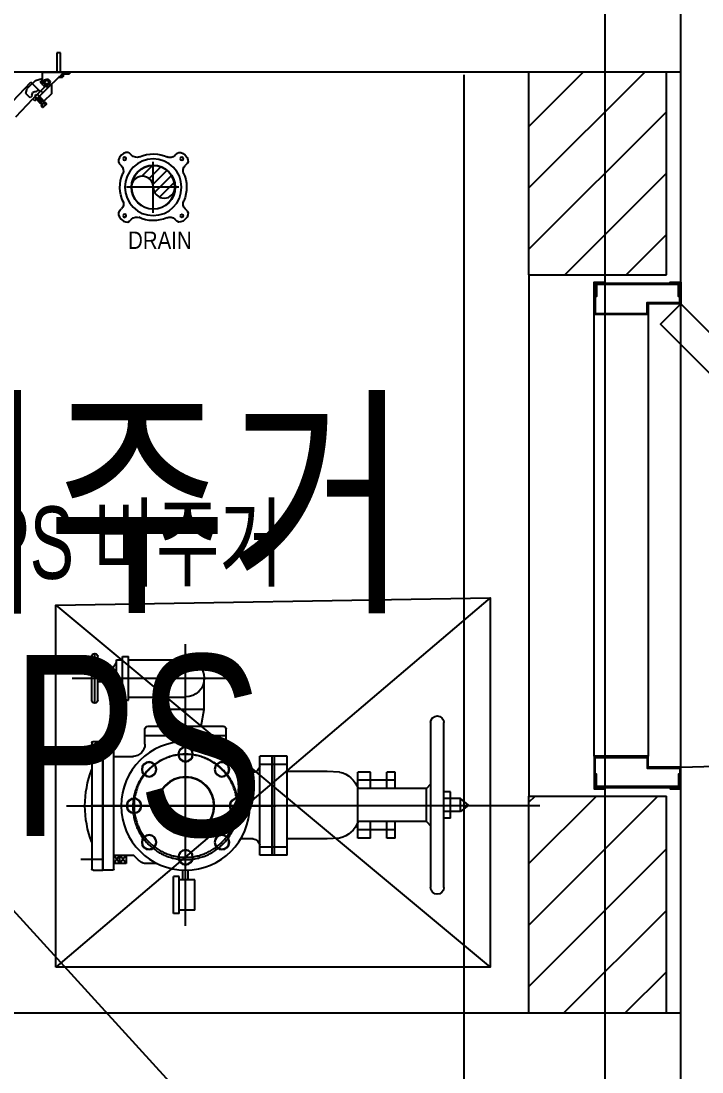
# Model space of a CAD drawing. Header units: millimetres. Extents: x 0 to 1390178, y 0 to 110113.
# Drawn here: x 385061 to 386001, y 33956 to 35408 of the extents above; entities that cross this region are included whole.
import ezdxf
from ezdxf.enums import TextEntityAlignment as Align
from ezdxf.xclip import XClip

# ---------------------------------------------------------------- set-up
doc = ezdxf.new("R2010")
doc.units = ezdxf.units.MM
doc.header["$LTSCALE"] = 100
doc.header["$XCLIPFRAME"] = 0
doc.linetypes.add('X - 평면도$0$CEN', pattern=[62, 60, -1, 0, -1])
doc.linetypes.add('X - 평면도$0$CENTER', pattern=[65, 60, -2, 1, -2])
doc.layers.get('DEFPOINTS').update_dxf_attribs({"color": 145})
for name, color, linetype in [('AA-XXXX-TEXT', 3, 'Continuous'), ('X - 평면도$0$A-FIN', 8, 'Continuous'), ('X - 평면도$0$A-WALB', 3, 'Continuous'), ('X - 평면도$0$AA-WAXM-CONC', 2, 'Continuous'), ('X - 평면도$0$AA-XXXX-CNTL', 1, 'X - 평면도$0$CEN'), ('X - 평면도$0$AA-XXXX-PATT', 8, 'Continuous'), ('X - 평면도$0$CENTER', 1, 'X - 평면도$0$CENTER'), ('X - 평면도$0$LINE', 7, 'Continuous'), ('X - 평면도$0$X-55$0$AA-DWXM-WIND', 4, 'Continuous')]:
    doc.layers.add(name, color=color, linetype=linetype)
doc.layers.add('X - 평면도$0$A-door', color=4, linetype='Continuous', lineweight=25)
doc.layers.add('X - 평면도$0$DEFPOINT', color=163, linetype='Continuous', plot=False)
doc.styles.add('HAUD01', font='Dotum.ttf')
doc.styles.add('X - 평면도$0$du', font='Dotum.ttf')
doc.styles.add('X - 평면도$0$HAUD01', font='Dotum.ttf')
pattern_1 = [(45, (-586639.225, -33202.216), (-42.426407, 42.426407), [])]

# ---------------------------------------------------------------- blocks, each defined once
blk = doc.blocks.new('*U1013')
at = {"layer": 'X - 평면도$0$A-door', "color": 8}
for p, q in [((670, 0), (30, 0)), ((45, -45), (655, -45)), ((655, -120), (45, -120))]:
    blk.add_line(p, q, dxfattribs=at)
at = {"layer": 'X - 평면도$0$A-door'}
for points in [[(482.5, 452.5), (30, 0), (58.3, -28.3), (510.8, 424.3)], [(1.6, -15), (1.6, -15), (1.6, -15), (0, -15), (0, 0), (30, 0), (30, -45), (45, -45), (45, -120), (0, -120), (0, -105), (1.6, -105), (1.6, -105), (1.6, -105), (1.6, -118.4), (43.4, -118.4), (43.4, -46.6), (28.4, -46.6), (28.4, -1.6), (1.6, -1.6)], [(698.4, -15), (698.4, -15), (698.4, -15), (700, -15), (700, 0), (670, 0), (670, -45), (655, -45), (655, -120), (700, -120), (700, -105), (698.4, -105), (698.4, -105), (698.4, -105), (698.4, -118.4), (656.6, -118.4), (656.6, -46.6), (671.6, -46.6), (671.6, -1.6), (698.4, -1.6)]]:
    blk.add_lwpolyline(points, close=True, dxfattribs=at)
at = {"layer": 'X - 평면도$0$A-door', "color": 8}
for points in [[(20, -118.4), (1.6, -118.4), (1.6, -1.6), (20, -1.6), (20, -3.2), (3.2, -3.2), (3.2, -116.8), (20, -116.8)], [(680, -118.4), (698.4, -118.4), (698.4, -1.6), (680, -1.6), (680, -3.2), (696.8, -3.2), (696.8, -116.8), (680, -116.8)]]:
    blk.add_lwpolyline(points, close=True, dxfattribs=at)
blk.add_arc((30, 0), 640, 0, 45, dxfattribs=at)
blk = doc.blocks.new('X - 평면도$0$소방 100Ø')
at = {"layer": 'X - 평면도$0$LINE'}
for p, q in [((8835398.3, -5047071.1), (8835421.6, -5047095.9)), ((8835385.6, -5047084), (8835418.8, -5047119.1)), ((8835424.4, -5047093.1), (8835421.6, -5047095.9)), ((8835424.4, -5047093.1), (8835445.7, -5047114.5)), ((8835428.5, -5047093.4), (8835429.5, -5047093.3)), ((8835428.5, -5047093.4), (8835428.6, -5047094.4)), ((8835429.4, -5047092.4), (8835430.4, -5047092.3)), ((8835429.4, -5047092.4), (8835433.9, -5047095.7)), ((8835429.4, -5047092.4), (8835429.5, -5047093.3)), ((8835429.5, -5047093.3), (8835432.9, -5047095.8)), ((8835430.3, -5047091.4), (8835431.3, -5047091.3)), ((8835430.3, -5047091.4), (8835434.8, -5047094.7)), ((8835430.3, -5047091.4), (8835430.4, -5047092.3)), ((8835430.4, -5047092.3), (8835433.7, -5047094.8)), ((8835431, -5047099.7), (8835437, -5047092.6)), ((8835431.2, -5047090.3), (8835432.2, -5047090.2)), ((8835431.2, -5047090.3), (8835431.3, -5047091.3)), ((8835431.2, -5047090.4), (8835435.7, -5047093.7)), ((8835431.3, -5047091.3), (8835434.6, -5047093.7)), ((8835432.2, -5047090.2), (8835435.5, -5047092.7)), ((8835432.2, -5047090.2), (8835435.5, -5047092.7)), ((8835432.2, -5047090.2), (8835435.5, -5047092.7)), ((8835437.3, -5047090.6), (8835434.1, -5047087.9)), ((8835435.7, -5047093.7), (8835435.5, -5047092.7)), ((8835447.5, -5047103), (8835437, -5047092.6)), ((8835418, -5047097.2), (8835411.9, -5047103.4)), ((8835411.9, -5047103.4), (8835414.1, -5047110.1)), ((8835420.9, -5047100), (8835418, -5047097.2)), ((8835431.8, -5047106.2), (8835418.8, -5047119.1)), ((8835420.2, -5047100.7), (8835420.9, -5047100)), ((8835420.2, -5047100.7), (8835421.7, -5047104.8)), ((8835438.6, -5047113), (8835421.6, -5047095.9)), ((8835425.8, -5047106.3), (8835421.7, -5047104.8)), ((8835424.2, -5047098.6), (8835426.8, -5047095.5)), ((8835427.7, -5047096.4), (8835424.8, -5047099.2)), ((8835425.4, -5047102), (8835425.1, -5047099.5)), ((8835425.4, -5047102), (8835427.3, -5047101.7)), ((8835425.8, -5047106.3), (8835426.5, -5047105.6)), ((8835426.5, -5047105.6), (8835429.3, -5047108.4)), ((8835426.8, -5047095.5), (8835427.8, -5047095.4)), ((8835426.8, -5047095.6), (8835431.3, -5047098.8)), ((8835427.7, -5047094.5), (8835428.6, -5047094.4)), ((8835427.7, -5047094.5), (8835432.1, -5047097.8)), ((8835427.7, -5047094.5), (8835427.8, -5047095.4)), ((8835427.8, -5047095.4), (8835431.1, -5047097.9)), ((8835428.2, -5047102.5), (8835430.7, -5047099.5)), ((8835428.5, -5047093.5), (8835433, -5047096.8)), ((8835428.6, -5047094.4), (8835432, -5047096.8)), ((8835431.7, -5047106), (8835429.3, -5047108.4)), ((8835430.1, -5047098.8), (8835430.2, -5047098.9)), ((8835431.3, -5047098.8), (8835430.2, -5047098.9)), ((8835430.2, -5047099), (8835430.2, -5047098.9)), ((8835435.7, -5047104.3), (8835431, -5047099.7)), ((8835432.1, -5047097.8), (8835431.1, -5047097.9)), ((8835431.3, -5047098.8), (8835431.1, -5047097.9)), ((8835433, -5047096.8), (8835432, -5047096.8)), ((8835432.1, -5047097.8), (8835432, -5047096.8)), ((8835432.8, -5047107.2), (8835435.6, -5047104.4)), ((8835433.9, -5047095.7), (8835432.9, -5047095.8)), ((8835433, -5047096.8), (8835432.9, -5047095.8)), ((8835434.8, -5047094.7), (8835433.7, -5047094.8)), ((8835433.9, -5047095.7), (8835433.7, -5047094.8)), ((8835435.7, -5047093.7), (8835434.6, -5047093.7)), ((8835434.8, -5047094.7), (8835434.6, -5047093.7)), ((8835435.7, -5047104.3), (8835435.6, -5047104.4)), ((8835447.5, -5047116.1), (8835447.5, -5047103)), ((8835425.4, -5047121.4), (8835414.1, -5047110.1)), ((8835425.4, -5047121.4), (8835434.5, -5047123.9)), ((8835432, -5047119.2), (8835434.8, -5047116.4)), ((8835432, -5047119.2), (8835434.5, -5047121.8)), ((8835434.5, -5047133), (8835434.5, -5047119.1)), ((8835434.8, -5047116.4), (8835435, -5047116.6)), ((8835445.7, -5047114.4), (8835462.5, -5047130.7)), ((8835434.5, -5047133), (8835472.6, -5047133)), ((8835455, -5047159.6), (8835455, -5047133)), ((8835457.7, -5047126.1), (8835462.6, -5047126.1)), ((8835459.9, -5047133), (8835459.9, -5047159.6)), ((8835461.7, -5047126.7), (8835461.6, -5047126.7)), ((8835461.6, -5047126.7), (8835461.6, -5047126.8)), ((8835461.6, -5047126.8), (8835461.6, -5047129.4)), ((8835461.8, -5047126.5), (8835461.7, -5047126.6)), ((8835461.7, -5047126.6), (8835461.7, -5047126.6)), ((8835461.7, -5047126.6), (8835461.7, -5047126.7)), ((8835461.9, -5047126.4), (8835461.8, -5047126.5)), ((8835461.8, -5047126.5), (8835461.8, -5047126.5)), ((8835462, -5047126.3), (8835461.9, -5047126.4)), ((8835461.9, -5047126.4), (8835461.9, -5047126.4)), ((8835462.1, -5047126.3), (8835462, -5047126.3)), ((8835462, -5047126.3), (8835462, -5047126.3)), ((8835462.2, -5047126.2), (8835462.1, -5047126.2)), ((8835462.1, -5047126.2), (8835462.1, -5047126.3)), ((8835462.3, -5047126.1), (8835462.2, -5047126.2)), ((8835462.2, -5047126.2), (8835462.2, -5047126.2)), ((8835462.4, -5047126.1), (8835462.3, -5047126.1)), ((8835462.3, -5047126.1), (8835462.3, -5047126.1)), ((8835462.5, -5047126.1), (8835462.4, -5047126.1)), ((8835462.6, -5047126.1), (8835462.5, -5047126.1)), ((8835462.5, -5047126.1), (8835462.5, -5047126.1)), ((8835462.7, -5047126.1), (8835462.6, -5047126.1)), ((8835462.6, -5047126.1), (8835462.6, -5047126.1)), ((8835462.8, -5047126.1), (8835462.7, -5047126.1)), ((8835462.7, -5047126.1), (8835462.7, -5047126.1)), ((8835462.9, -5047126.2), (8835462.8, -5047126.1)), ((8835462.8, -5047126.1), (8835462.8, -5047126.1)), ((8835463, -5047126.2), (8835462.9, -5047126.2)), ((8835463.1, -5047126.3), (8835463, -5047126.2)), ((8835463, -5047126.2), (8835463, -5047126.2)), ((8835463.2, -5047126.3), (8835463.1, -5047126.3)), ((8835463.1, -5047126.3), (8835463.1, -5047126.3)), ((8835463.2, -5047126.4), (8835463.2, -5047126.3)), ((8835463.3, -5047126.4), (8835463.2, -5047126.4)), ((8835463.3, -5047126.5), (8835463.3, -5047126.4)), ((8835463.4, -5047126.6), (8835463.3, -5047126.5)), ((8835463.3, -5047126.5), (8835463.3, -5047126.5)), ((8835463.5, -5047126.7), (8835463.4, -5047126.6)), ((8835463.4, -5047126.6), (8835463.4, -5047126.6)), ((8835463.4, -5047130), (8835463.5, -5047130)), ((8835463.5, -5047126.8), (8835463.5, -5047126.7)), ((8835463.5, -5047126.7), (8835463.5, -5047126.7)), ((8835463.5, -5047129.9), (8835463.5, -5047126.8)), ((8835463.5, -5047130), (8835463.5, -5047129.9)), ((8835463.5, -5047130), (8835463.5, -5047130)), ((8835467.1, -5047130.6), (8835472.5, -5047130.5)), ((8835472.6, -5047133), (8835472.5, -5047130.5)), ((8835459.9, -5047159.6), (8835455, -5047159.6))]:
    blk.add_line(p, q, dxfattribs=at)
at = {"layer": 'X - 평면도$0$LINE', "extrusion": (1.60247e-17, 1.66533e-16, -1)}
for p, q in [((8835433.3, -5047086.6), (8835435, -5047084.6)), ((8835433.6, -5047087.4), (8835437.9, -5047091.1)), ((8835434.4, -5047087.5), (8835436.1, -5047085.5)), ((8835435.9, -5047084.6), (8835440.2, -5047088.3)), ((8835437.6, -5047090.2), (8835439.3, -5047088.2)), ((8835438.7, -5047091.2), (8835440.4, -5047089.2)), ((8835439.9, -5047114.5), (8835436.5, -5047117.9)), ((8835436.5, -5047117.9), (8835437.7, -5047122.5)), ((8835444.5, -5047115.7), (8835439.9, -5047114.5)), ((8835442.3, -5047123.7), (8835445.7, -5047120.3)), ((8835445.7, -5047120.3), (8835444.5, -5047115.7)), ((8835437.7, -5047122.5), (8835442.3, -5047123.7))]:
    blk.add_line(p, q, dxfattribs=at)
at = {"layer": 'X - 평면도$0$LINE'}
for centre, radius, start, end in [((8835432.4, -5047088.4), 1.82, 264.1107, 16.1846), ((8835437.4, -5047092.5), 1.9, 93.2771, 185.5334), ((8835441.1, -5047119.1), 6.59, 45.8068, 180), ((8835459, -5047131.3), 5.2, 60, 102.7253), ((8835467.5, -5047114.6), 15.9, 245.1374, 272.2169), ((8835468.1, -5047125), 8.04, 225.3117, 270.3117)]:
    blk.add_arc(centre, radius, start, end, dxfattribs=at)
at = {"layer": 'X - 평면도$0$LINE', "extrusion": (1.60247e-17, 1.66533e-16, -1)}
for centre, major_axis, start_param, end_param in [((8835434.1, -5047086.9), (0.543, -0.543), 0.242147, 2.742366), ((8835438.6, -5047085.9), (-3.14, -3.14), -0.570339, 0.413259), ((8835435.4, -5047085.2), (0.543, -0.543), 3.383739, 5.883959), ((8835435.2, -5047089.9), (-3.14, -3.14), 2.571254, 3.554852), ((8835438.3, -5047090.5), (0.543, -0.543), 0.242147, 2.742366), ((8835439.7, -5047088.9), (0.543, -0.543), 3.383739, 5.883959)]:
    blk.add_ellipse(centre, major_axis=major_axis, ratio=1, start_param=start_param, end_param=end_param, dxfattribs=at)
for major_axis in [(2.93, -2.93), (1.83, 1.83)]:
    blk.add_ellipse((8835441.1, -5047119.1), major_axis=major_axis, ratio=1, dxfattribs=at)
blk = doc.blocks.new('*X838')
for p, q in [((2879.542, 10374.874), (2880.226, 10375.558)), ((2879.581, 10375.355), (2879.765, 10375.538)), ((2879.674, 10374.564), (2880.454, 10375.344)), ((2879.882, 10374.33), (2880.531, 10374.979)), ((2880.163, 10374.169), (2880.706, 10374.712)), ((2880.542, 10374.106), (2881.042, 10374.606))]:
    blk.add_line(p, q)
blk = doc.blocks.new('X - 평면도$0$c-sec')
for p, q in [((0, 0.586), (0, -0.581)), ((-0.587, 0), (0.608, 0))]:
    blk.add_line(p, q)
blk.add_circle((0, 0), 0.5)
for centre, start, end in [((-0.25, 0), 0, 180), ((0.25, 0), 180, 0)]:
    blk.add_arc(centre, 0.25, start, end)
at = {"xscale": 0.5, "yscale": 0.5, "zscale": 0.5}
blk.add_blockref('*X838', (-1440.257, -5187.553), dxfattribs=at)
blk = doc.blocks.new('X - 평면도$0$PVC-SLV50-C')
at = {"color": 0}
for p, q in [((-33, 47.1), (-30, 44.2)), ((32.9, 47), (29.9, 44.1)), ((-47.1, 33), (-44.2, 30)), ((47, 32.9), (44.1, 29.9)), ((-47, -32.9), (-44.1, -29.9)), ((47.1, -33), (44.2, -30)), ((-32.9, -47), (-29.9, -44.1)), ((33, -47.1), (30, -44.2))]:
    blk.add_line(p, q, dxfattribs=at)
for centre, radius in [((-39.5, 39.5), 2.17), ((0, 0), 39.1), ((0, 0), 30), ((39.4, 39.4), 2.17), ((-39.4, -39.4), 2.17), ((39.5, -39.5), 2.17)]:
    blk.add_circle(centre, radius, dxfattribs=at)
for centre, radius, start, end in [((-22.9, 51.2), 10, 225, 294.1236), ((0, 0), 46.1, 64.2109, 114.1236), ((22.9, 51.1), 10, 245.8764, 315), ((-51.2, 22.9), 10, 335.8764, 45), ((51.1, 22.9), 10, 135, 204.1236), ((0, 0), 46.1, 155.8764, 205.7891), ((0, 0), 46.1, 335.8764, 25.7891), ((-51.1, -22.9), 10, 315, 24.1236), ((51.2, -22.9), 10, 155.8764, 225), ((-22.9, -51.1), 10, 65.8764, 135), ((0, 0), 46.1, 244.2109, 294.1236), ((22.9, -51.2), 10, 45, 114.1236)]:
    blk.add_arc(centre, radius, start, end, dxfattribs=at)
for centre, major_axis in [((-40, 40), (-7.07, -7.07)), ((40, 40), (-7.07, 7.07))]:
    blk.add_ellipse(centre, major_axis=major_axis, ratio=0.593801, start_param=3.141593, end_param=6.283185, dxfattribs=at)
at = {"color": 0, "extrusion": (0, 0, -1)}
for centre, major_axis in [((-40, -40), (-7.07, 7.07)), ((40, -40), (-7.07, -7.07))]:
    blk.add_ellipse(centre, major_axis=major_axis, ratio=0.593801, start_param=3.141593, end_param=6.283185, dxfattribs=at)
blk = doc.blocks.new('X - 평면도$0$os80e')
at = {"color": 0}
for p, q in [((-146.7, 507.4), (-156.9, 494.5)), ((-146.7, 507.4), (-136.4, 494.5)), ((-156.9, 494.5), (-156.9, 468.9)), ((-156.9, 494.5), (-136.4, 494.5)), ((-136.4, 494.5), (-136.4, 468.9)), ((-167.2, 479.2), (-167.2, 468.9)), ((-167.2, 479.2), (-126.2, 479.2)), ((-126.2, 479.2), (-126.2, 468.9)), ((-274.9, 468.9), (-18.5, 468.9)), ((-274.9, 448.4), (-18.5, 448.4)), ((-172.3, 442), (-179.7, 448.4)), ((-172.3, 442), (-172.3, 335.4)), ((-172.3, 442), (-121, 442)), ((-121, 442), (-113.7, 448.4)), ((-121, 442), (-121, 335.4)), ((-198, 393.1), (-198, 380.3)), ((-198, 393.1), (-172.3, 393.1)), ((-185.1, 393.1), (-185.1, 335.4)), ((-121, 393.1), (-95.4, 393.1)), ((-108.2, 393.1), (-108.2, 335.4)), ((-95.4, 393.1), (-95.4, 380.3)), ((-198, 380.3), (-172.3, 380.3)), ((-121, 380.3), (-95.4, 380.3)), ((-198, 354.7), (-172.3, 354.7)), ((-198, 354.7), (-198, 335.4)), ((-121, 354.7), (-95.4, 354.7)), ((-95.4, 354.7), (-95.4, 335.4)), ((-198, 335.4), (-172.3, 335.4)), ((-172.3, 335.4), (-121, 335.4)), ((-121, 335.4), (-95.4, 335.4)), ((-198, 306.8), (-199.1, 287.6)), ((-95.4, 306.8), (-94.3, 287.6)), ((-199.1, 287.6), (-199.1, 225.1)), ((-94.3, 287.6), (-94.3, 225.1)), ((-224.7, 225.1), (-70.8, 225.1)), ((-224.7, 225.1), (-224.7, 182.8)), ((-211.9, 225.1), (-211.9, 182.8)), ((-83.7, 225.1), (-83.7, 182.8)), ((-70.8, 225.1), (-70.8, 182.8)), ((-224.7, 205.8), (-70.8, 205.8)), ((-224.7, 202), (-70.8, 202)), ((-224.7, 182.8), (-70.8, 182.8)), ((-199.1, 172.4), (-199.1, 153.2)), ((-96.5, 172.4), (-96.5, 153.2))]:
    blk.add_line(p, q, dxfattribs=at)
for centre, radius in [((-147.8, 67.4), 100), ((-147.8, 147.4), 10.9), ((-204.3, 123.9), 10.9), ((-91.2, 123.9), 10.9), ((-147.8, 67.4), 44.1), ((-227.8, 67.4), 10.9), ((-67.8, 67.4), 10.9), ((-204.3, 10.8), 10.9), ((-91.2, 10.8), 10.9), ((-147.8, -12.6), 10.9)]:
    blk.add_circle(centre, radius, dxfattribs=at)
for centre, radius, start, end in [((-274.9, 458.6), 10.3, 90, 270), ((-18.5, 458.6), 10.3, 270, 90), ((-160.2, 298.7), 38.7, 108.3335, 167.9167), ((-133.2, 298.7), 38.7, 12.0833, 71.6665), ((-211.8, 170.1), 12.9, 10.1778, 77.5123), ((-83.7, 170.1), 12.9, 102.4877, 169.8222)]:
    blk.add_arc(centre, radius, start, end, dxfattribs=at)
at = {"layer": 'X - 평면도$0$CENTER', "color": 1}
blk.add_line((-147.8, 618), (-147.8, -79.9), dxfattribs=at)
blk.add_circle((-149.6, 67.4), 81.9, dxfattribs=at)
blk = doc.blocks.new('X - 평면도$0$AL80P')
at = {"color": 0}
for p, q in [((77.6, 63.1), (119, 63.1)), ((109.5, -63.1), (109.5, 63.1)), ((123.8, -58.3), (123.8, 58.3)), ((123.8, 24.3), (149.8, 29)), ((149.8, 29), (198.1, 29)), ((149.8, 29), (149.8, -29)), ((-162.4, 14.3), (-162.4, -10)), ((-162.4, 14.3), (-114.8, 14.3)), ((-114.8, 14.3), (-114.8, -10)), ((-114.8, 4.3), (-99.9, 4.3)), ((169, -88.4), (169, 0)), ((227.1, -88.4), (227.1, 0)), ((-167.1, -10), (-110, -10)), ((-167.1, -10), (-167.1, -18.6)), ((-114.8, -4.3), (-99.9, -4.3)), ((-110, -10), (-110, -18.6)), ((-167.1, -18.6), (-110, -18.6)), ((123.8, -24.3), (149.8, -29)), ((149.8, -29), (169, -29)), ((-89.8, -44.1), (-89.8, -61.1)), ((95.8, -63.1), (119, -63.1)), ((-76.8, -111.4), (-76.8, -80.7)), ((76.8, -111.4), (76.8, -80.7)), ((-76.8, -92.4), (-89.8, -92.4)), ((-89.8, -92.4), (-89.8, -111.4)), ((-89.8, -92.4), (-76.8, -101.9)), ((-76.8, -92.4), (-89.8, -101.9)), ((164.3, -88.4), (231.9, -88.4)), ((164.3, -97.9), (164.3, -88.4)), ((164.3, -97.9), (231.9, -97.9)), ((169, -107.4), (169, -97.9)), ((227.1, -107.4), (227.1, -97.9)), ((231.9, -97.9), (231.9, -88.4)), ((-100, -113.3), (-100, -128.6)), ((-98.1, -111.4), (98.1, -111.4)), ((-89.8, -101.9), (-76.8, -101.9)), ((-89.8, -101.9), (-76.8, -111.4)), ((-76.8, -101.9), (-89.8, -111.4)), ((100, -113.3), (100, -128.6)), ((169, -107.4), (227.1, -107.4)), ((-100, -128.6), (100, -128.6)), ((100, -128.6), (-100, -128.6)), ((-100, -143.8), (-100, -128.6)), ((100, -143.8), (100, -128.6)), ((183.8, -121.7), (212.4, -121.7)), ((193.3, -136.2), (193.3, -121.7)), ((202.9, -136.2), (202.9, -121.7)), ((98.1, -145.7), (-98.1, -145.7)), ((164.3, -136.2), (231.9, -136.2)), ((164.3, -145.7), (231.9, -145.7))]:
    blk.add_line(p, q, dxfattribs=at)
for centre, radius in [((0, 0), 100), ((0, 80), 11.5), ((-56.6, 56.6), 11.5), ((56.6, 56.6), 11.5), ((0, 0), 45), ((-80, 0), 11.5), ((80, 0), 11.5), ((-56.6, -56.6), 11.5), ((56.6, -56.6), 11.5), ((0, -80), 11.5)]:
    blk.add_circle(centre, radius, dxfattribs=at)
for centre, radius, start, end in [((119, 58.3), 4.76, 0, 90), ((198.1, 0), 29, 0, 180), ((-75.5, -61.1), 14.3, 180, 218.996), ((95.8, -82.1), 19, 90, 180), ((119, -58.3), 4.76, 270, 0), ((0, 0), 111.4, 218.996, 226.4168), ((-98.1, -113.3), 1.9, 90, 180), ((98.1, -113.3), 1.9, 0, 90), ((169.5, -121.7), 14.3, 0, 90), ((226.7, -121.7), 14.3, 90, 180), ((-98.1, -143.8), 1.9, 180, 270), ((0, 0), 156.3, 248.7515, 291.2485), ((98.1, -143.8), 1.9, 270, 0), ((164.3, -141), 4.76, 90, 270), ((231.9, -141), 4.76, 270, 90)]:
    blk.add_arc(centre, radius, start, end, dxfattribs=at)
at = {"layer": 'X - 평면도$0$CENTER'}
for p, q in [((0, -184.8), (0, 140.1)), ((0, 100), (0, -100)), ((198.1, -176.2), (198.1, 69.1)), ((-186.5, 0), (-67.1, 0)), ((-67.1, 0), (251.2, 0)), ((0, -77.1), (0, -128.6)), ((-82.9, -162.9), (-82.9, -128.6)), ((0, -169.3), (0, -128.6)), ((82.9, -162.9), (82.9, -128.6)), ((159.5, -141), (236.7, -141))]:
    blk.add_line(p, q, dxfattribs=at)
blk.add_circle((0, 0), 80, dxfattribs=at)
blk = doc.blocks.new('X - 평면도$0$A$Cfb342870')
at = {"layer": 'X - 평면도$0$AA-XXXX-PATT'}
h = blk.add_hatch(dxfattribs=at)
h.set_pattern_fill('_USER', color=256, scale=60, angle=45, style=0, pattern_type=0)
h.set_pattern_definition(pattern_1)
h.paths.add_polyline_path([(-13437.2, 16890.9), (-13627.2, 16890.9), (-13627.2, 16610.9), (-13437.2, 16610.9)])
h = blk.add_hatch(dxfattribs=at)
h.set_pattern_fill('_USER', color=256, scale=60, angle=45, style=0, pattern_type=0)
h.set_pattern_definition(pattern_1)
h.paths.add_polyline_path([(-13437.2, 15890.9), (-13627.2, 15890.9), (-13627.2, 15590.9), (-13437.2, 15590.9)])
at = {"layer": 'DEFPOINTS'}
blk.add_line((0, 0), (-19177.2, 21040.9), dxfattribs=at)
at = {"layer": 'X - 평면도$0$A-FIN'}
for p, q in [((-13417.2, 16600.9), (-13417.2, 16890.9)), ((-13417.2, 15590.9), (-13417.2, 15900.9))]:
    blk.add_line(p, q, dxfattribs=at)
at = {"layer": 'X - 평면도$0$A-WALB'}
for p, q in [((-13627.2, 16610.9), (-13627.2, 16890.9)), ((-13437.2, 16610.9), (-13437.2, 16890.9)), ((-13627.2, 16610.9), (-13437.2, 16610.9)), ((-13627.2, 15590.9), (-13627.2, 15890.9)), ((-13627.2, 15890.9), (-13437.2, 15890.9)), ((-13437.2, 15590.9), (-13437.2, 15890.9))]:
    blk.add_line(p, q, dxfattribs=at)
at = {"layer": 'X - 평면도$0$AA-WAXM-CONC'}
for p, q in [((-13417.2, 16890.9), (-13417.2, 17090.9)), ((-13417.2, 16890.9), (-14717.2, 16890.9)), ((-13417.2, 15590.9), (-14717.2, 15590.9)), ((-13417.2, 15390.9), (-13417.2, 15590.9))]:
    blk.add_line(p, q, dxfattribs=at)
at = {"layer": 'X - 평면도$0$AA-XXXX-CNTL'}
blk.add_line((-13522.2, 18490.9), (-13522.2, 13150.9), dxfattribs=at)
at = {"layer": 'X - 평면도$0$DEFPOINT', "ltscale": 2}
for p, q in [((-13680.9, 16164.7), (-14280.9, 15654.7)), ((-14280.9, 16154.7), (-13680.9, 15654.7))]:
    blk.add_line(p, q, dxfattribs=at)
blk.add_lwpolyline([(-14280.9, 15654.7), (-14280.9, 16154.7), (-13680.9, 16164.7), (-13680.9, 15654.7), (-14280.9, 15654.7)], close=True, dxfattribs=at)
at = {"layer": 'X - 평면도$0$X-55$0$AA-DWXM-WIND'}
blk.add_line((-13627.2, 16610.9), (-13627.2, 15890.9), dxfattribs=at)
at = {"layer": 'X - 평면도$0$A-door', "rotation": 270}
blk.add_blockref('*U1013', (-13417.2, 16600.9), dxfattribs=at)
at = {"layer": 'X - 평면도$0$DEFPOINT', "xscale": -1, "rotation": 180}
blk.add_blockref('X - 평면도$0$소방 100Ø', (-8849734.2, -5030242.1), dxfattribs=at)
at = {"layer": 'X - 평면도$0$DEFPOINT', "color": 4, "xscale": -1, "rotation": 270}
blk.add_blockref('X - 평면도$0$PVC-SLV50-C', (-14146.1, 16731.8), dxfattribs=at)
at = {"layer": 'X - 평면도$0$DEFPOINT', "xscale": 60.49999999999997, "yscale": 60.49999999999997, "zscale": 60.49999999999997, "rotation": 179.9999999999999}
blk.add_blockref('X - 평면도$0$c-sec', (-14146.1, 16731.8), dxfattribs=at)
at = {"layer": 'X - 평면도$0$DEFPOINT', "ltscale": 3, "xscale": -0.888888888063713, "yscale": 0.8888888880610462, "zscale": 0.888888888888889, "rotation": 270.0001403523827}
for name, p in [('X - 평면도$0$AL80P', (-14101.5, 15877.4)), ('X - 평면도$0$os80e', (-14161.4, 16008.8))]:
    blk.add_blockref(name, p, dxfattribs=at)
at = {"layer": 'X - 평면도$0$DEFPOINT', "style": 'X - 평면도$0$du', "width": 0.9}
blk.add_text('DRAIN', height=24, rotation=359.9999, dxfattribs=at).set_placement((-14093, 16646.6, 0), align=Align.RIGHT)
at = {"layer": 'X - 평면도$0$DEFPOINT', "style": 'X - 평면도$0$HAUD01', "width": 0.7}
blk.add_text('PS 비주거', height=100, dxfattribs=at).set_placement((-14172.2, 16240.9), align=Align.MIDDLE_CENTER)
blk = doc.blocks.new('X - 평면도', base_point=(-475.4, -286.7))
at = {"layer": 'X - 평면도$0$AA-XXXX-CNTL'}
blk.add_line((572922, 68689.6), (572922, 42623.1), dxfattribs=at)
blk.add_blockref('X - 평면도$0$A$Cfb342870', (586639.2, 33202.2))

msp = doc.modelspace()

# ---------------------------------------------------------------- block references
ref = msp.add_blockref('X - 평면도', (-187725.3, -15042.6))
XClip(ref).set_block_clipping_path([(523249.9173510034, 14755.918452476), (607249.9173510034, 74155.918452476)])

# ---------------------------------------------------------------- next in the draw order: texts
at = {"layer": 'AA-XXXX-TEXT', "style": 'HAUD01', "width": 0.8}
for s, p in [('비주거', (385221.3, 34741.1)), ('PS', (385221.3, 34407.1))]:
    msp.add_text(s, height=250, dxfattribs=at).set_placement(p, align=Align.MIDDLE_CENTER)

doc.saveas('drawing.dxf')
